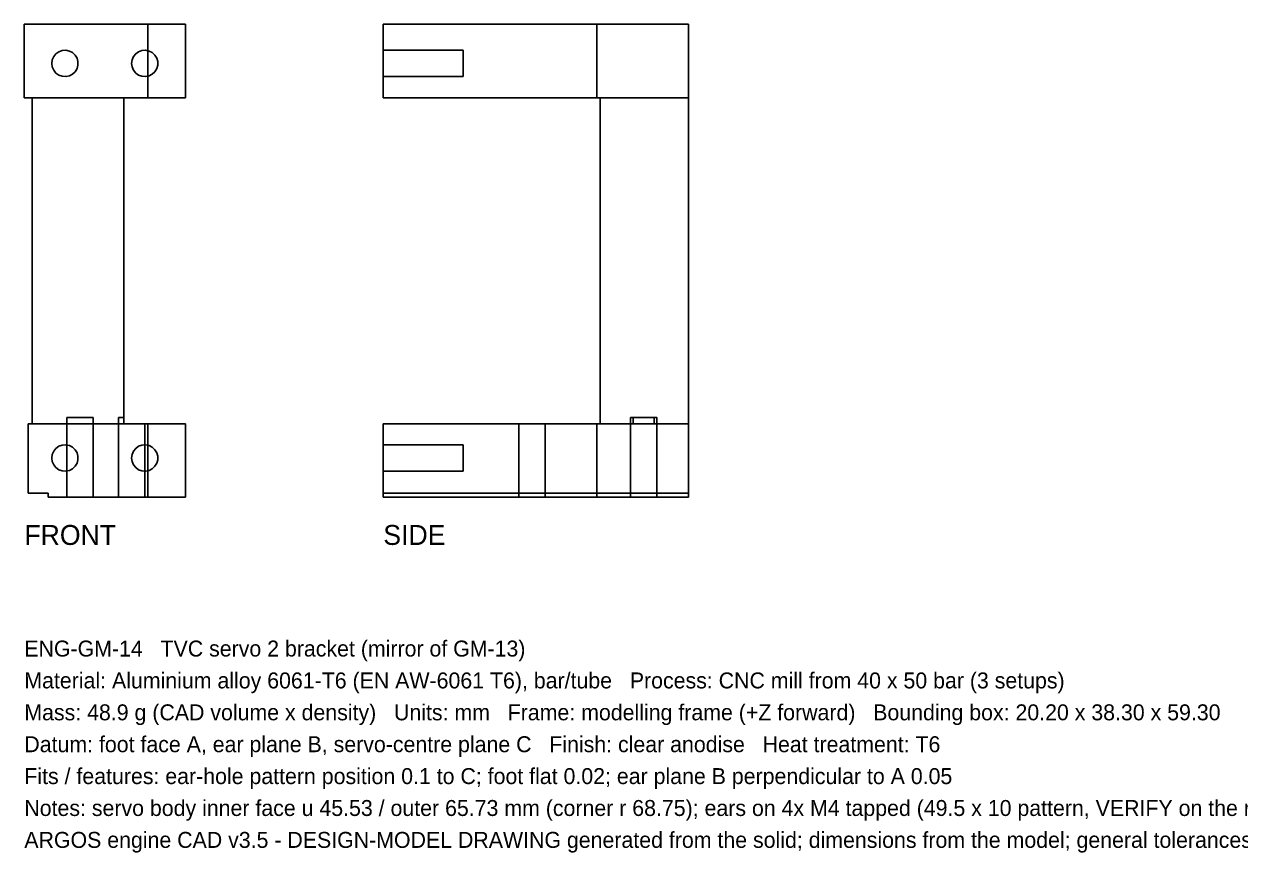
# Model space of a CAD drawing. Header units: millimetres. Extents: x 0 to 263, y -45 to 156.
# Drawn here: x 0 to 152.6, y -44.6 to 59.3 of the extents above; entities that cross this region are included whole.
import ezdxf

# ---------------------------------------------------------------- set-up
doc = ezdxf.new("R2010")
doc.units = ezdxf.units.MM
for name, color, linetype in [('FRONT_HIDDEN', 8, 'CONTINUOUS'), ('FRONT_VISIBLE', 7, 'Continuous'), ('SIDE_HIDDEN', 8, 'CONTINUOUS'), ('SIDE_VISIBLE', 7, 'Continuous')]:
    doc.layers.add(name, color=color, linetype=linetype)

msp = doc.modelspace()

# ---------------------------------------------------------------- linework, layer by layer
at = {"layer": 'FRONT_HIDDEN'}
for points in [[(0, 50.1), (0, 59.3)], [(15.5, 59.3), (0, 59.3)], [(20.2, 59.3), (20, 59.3), (19.79, 59.3), (19.59, 59.3), (19.38, 59.3), (19.18, 59.3), (18.97, 59.3), (18.77, 59.3), (18.57, 59.3), (18.36, 59.3), (18.16, 59.3), (17.95, 59.3), (17.75, 59.3), (17.54, 59.3), (17.34, 59.3), (17.14, 59.3), (16.93, 59.3), (16.73, 59.3), (16.52, 59.3), (16.32, 59.3), (16.11, 59.3), (15.91, 59.3), (15.7, 59.3), (15.5, 59.3)], [(15.5, 50.1), (15.5, 59.3)], [(20.2, 50.1), (20.2, 59.3)], [(3.45, 54.4), (3.51, 54.85), (3.69, 55.26), (3.97, 55.61), (4.34, 55.87), (4.76, 56.02), (5.21, 56.05), (5.65, 55.95), (6.05, 55.75), (6.38, 55.44), (6.61, 55.06), (6.73, 54.62), (6.73, 54.18), (6.61, 53.74), (6.38, 53.36), (6.05, 53.05), (5.65, 52.85), (5.21, 52.75), (4.76, 52.78), (4.34, 52.93), (3.97, 53.19), (3.69, 53.54), (3.51, 53.95), (3.45, 54.4)], [(13.45, 54.4), (13.51, 54.85), (13.69, 55.26), (13.97, 55.61), (14.34, 55.87), (14.76, 56.02), (15.21, 56.05), (15.65, 55.95), (16.05, 55.75), (16.38, 55.44), (16.61, 55.06), (16.73, 54.62), (16.73, 54.18), (16.61, 53.74), (16.38, 53.36), (16.05, 53.05), (15.65, 52.85), (15.21, 52.75), (14.76, 52.78), (14.34, 52.93), (13.97, 53.19), (13.69, 53.54), (13.51, 53.95), (13.45, 54.4)], [(0, 50.1), (0.97, 50.1)], [(0.97, 9.2), (0.97, 50.1)], [(12.47, 50.1), (0.97, 50.1)], [(12.47, 9.2), (12.47, 50.1)], [(12.47, 50.1), (15.5, 50.1)], [(20.2, 50.1), (20, 50.1), (19.79, 50.1), (19.59, 50.1), (19.38, 50.1), (19.18, 50.1), (18.97, 50.1), (18.77, 50.1), (18.57, 50.1), (18.36, 50.1), (18.16, 50.1), (17.95, 50.1), (17.75, 50.1), (17.54, 50.1), (17.34, 50.1), (17.14, 50.1), (16.93, 50.1), (16.73, 50.1), (16.52, 50.1), (16.32, 50.1), (16.11, 50.1), (15.91, 50.1), (15.7, 50.1), (15.5, 50.1)], [(0.47, 9.2), (0.97, 9.2)], [(0.47, 0.5), (0.47, 9.2)], [(12.47, 9.2), (0.97, 9.2)], [(6.65, 10), (6.59, 10), (6.53, 10), (6.47, 10), (6.41, 10), (6.36, 10), (6.3, 10), (6.24, 10), (6.18, 10), (6.13, 10), (6.07, 10), (6.01, 10), (5.95, 10), (5.9, 10), (5.84, 10), (5.78, 10), (5.72, 10), (5.67, 10), (5.61, 10), (5.55, 10), (5.49, 10), (5.43, 10), (5.38, 10), (5.32, 10)], [(5.32, 10), (5.46, 10), (5.61, 10), (5.75, 10), (5.89, 10), (6.04, 10), (6.18, 10), (6.32, 10), (6.47, 10), (6.61, 10), (6.75, 10), (6.9, 10), (7.04, 10), (7.18, 10), (7.33, 10), (7.47, 10), (7.61, 10), (7.76, 10), (7.9, 10), (8.05, 10), (8.19, 10), (8.33, 10), (8.48, 10), (8.62, 10)], [(5.32, 0), (5.32, 10)], [(6.65, 9.2), (6.59, 9.2), (6.53, 9.2), (6.47, 9.2), (6.41, 9.2), (6.36, 9.2), (6.3, 9.2), (6.24, 9.2), (6.18, 9.2), (6.13, 9.2), (6.07, 9.2), (6.01, 9.2), (5.95, 9.2), (5.9, 9.2), (5.84, 9.2), (5.78, 9.2), (5.72, 9.2), (5.67, 9.2), (5.61, 9.2), (5.55, 9.2), (5.49, 9.2), (5.43, 9.2), (5.38, 9.2), (5.32, 9.2)], [(5.32, 9.2), (5.46, 9.2), (5.61, 9.2), (5.75, 9.2), (5.89, 9.2), (6.04, 9.2), (6.18, 9.2), (6.32, 9.2), (6.47, 9.2), (6.61, 9.2), (6.75, 9.2), (6.9, 9.2), (7.04, 9.2), (7.18, 9.2), (7.33, 9.2), (7.47, 9.2), (7.61, 9.2), (7.76, 9.2), (7.9, 9.2), (8.05, 9.2), (8.19, 9.2), (8.33, 9.2), (8.48, 9.2), (8.62, 9.2)], [(5.32, 0), (5.32, 9.2)], [(8.62, 10), (8.53, 10), (8.45, 10), (8.36, 10), (8.28, 10), (8.19, 10), (8.1, 10), (8.02, 10), (7.93, 10), (7.85, 10), (7.76, 10), (7.68, 10), (7.59, 10), (7.5, 10), (7.42, 10), (7.33, 10), (7.25, 10), (7.16, 10), (7.07, 10), (6.99, 10), (6.9, 10), (6.82, 10), (6.73, 10), (6.65, 10)], [(8.62, 9.2), (8.53, 9.2), (8.45, 9.2), (8.36, 9.2), (8.28, 9.2), (8.19, 9.2), (8.1, 9.2), (8.02, 9.2), (7.93, 9.2), (7.85, 9.2), (7.76, 9.2), (7.68, 9.2), (7.59, 9.2), (7.5, 9.2), (7.42, 9.2), (7.33, 9.2), (7.25, 9.2), (7.16, 9.2), (7.07, 9.2), (6.99, 9.2), (6.9, 9.2), (6.82, 9.2), (6.73, 9.2), (6.65, 9.2)], [(8.62, 0), (8.62, 10)], [(8.62, 0), (8.62, 9.2)], [(12.47, 10), (12.44, 10), (12.41, 10), (12.38, 10), (12.36, 10), (12.33, 10), (12.3, 10), (12.27, 10), (12.24, 10), (12.21, 10), (12.19, 10), (12.16, 10), (12.13, 10), (12.1, 10), (12.07, 10), (12.05, 10), (12.02, 10), (11.99, 10), (11.96, 10), (11.93, 10), (11.9, 10), (11.88, 10), (11.85, 10), (11.82, 10)], [(11.82, 10), (11.85, 10), (11.88, 10), (11.9, 10), (11.93, 10), (11.96, 10), (11.99, 10), (12.02, 10), (12.05, 10), (12.07, 10), (12.1, 10), (12.13, 10), (12.16, 10), (12.19, 10), (12.21, 10), (12.24, 10), (12.27, 10), (12.3, 10), (12.33, 10), (12.36, 10), (12.38, 10), (12.41, 10), (12.44, 10), (12.47, 10)], [(11.82, 0), (11.82, 10)], [(13.15, 9.2), (13.09, 9.2), (13.03, 9.2), (12.97, 9.2), (12.91, 9.2), (12.86, 9.2), (12.8, 9.2), (12.74, 9.2), (12.68, 9.2), (12.63, 9.2), (12.57, 9.2), (12.51, 9.2), (12.45, 9.2), (12.4, 9.2), (12.34, 9.2), (12.28, 9.2), (12.22, 9.2), (12.17, 9.2), (12.11, 9.2), (12.05, 9.2), (11.99, 9.2), (11.93, 9.2), (11.88, 9.2), (11.82, 9.2)], [(11.82, 9.2), (11.96, 9.2), (12.11, 9.2), (12.25, 9.2), (12.39, 9.2), (12.54, 9.2), (12.68, 9.2), (12.82, 9.2), (12.97, 9.2), (13.11, 9.2), (13.25, 9.2), (13.4, 9.2), (13.54, 9.2), (13.68, 9.2), (13.83, 9.2), (13.97, 9.2), (14.11, 9.2), (14.26, 9.2), (14.4, 9.2), (14.55, 9.2), (14.69, 9.2), (14.83, 9.2), (14.98, 9.2), (15.12, 9.2)], [(11.82, 0), (11.82, 9.2)], [(12.47, 9.2), (12.47, 10)], [(12.47, 9.2), (12.47, 10)], [(12.47, 9.2), (15.5, 9.2)], [(12.47, 9.2), (12.58, 9.2), (12.7, 9.2), (12.81, 9.2), (12.93, 9.2), (13.05, 9.2), (13.16, 9.2), (13.28, 9.2), (13.39, 9.2), (13.51, 9.2), (13.62, 9.2), (13.74, 9.2), (13.85, 9.2), (13.97, 9.2), (14.08, 9.2), (14.2, 9.2), (14.31, 9.2), (14.43, 9.2), (14.54, 9.2), (14.66, 9.2), (14.77, 9.2), (14.89, 9.2), (15, 9.2), (15.12, 9.2)], [(13.15, 9.2), (13.12, 9.2), (13.09, 9.2), (13.06, 9.2), (13.03, 9.2), (13, 9.2), (12.97, 9.2), (12.94, 9.2), (12.91, 9.2), (12.88, 9.2), (12.85, 9.2), (12.82, 9.2), (12.79, 9.2), (12.76, 9.2), (12.73, 9.2), (12.7, 9.2), (12.67, 9.2), (12.65, 9.2), (12.62, 9.2), (12.59, 9.2), (12.56, 9.2), (12.53, 9.2), (12.5, 9.2), (12.47, 9.2)], [(15.12, 9.2), (15.03, 9.2), (14.95, 9.2), (14.86, 9.2), (14.78, 9.2), (14.69, 9.2), (14.6, 9.2), (14.52, 9.2), (14.43, 9.2), (14.35, 9.2), (14.26, 9.2), (14.18, 9.2), (14.09, 9.2), (14, 9.2), (13.92, 9.2), (13.83, 9.2), (13.75, 9.2), (13.66, 9.2), (13.57, 9.2), (13.49, 9.2), (13.4, 9.2), (13.32, 9.2), (13.23, 9.2), (13.15, 9.2)], [(15.12, 9.2), (15.03, 9.2), (14.95, 9.2), (14.86, 9.2), (14.78, 9.2), (14.69, 9.2), (14.6, 9.2), (14.52, 9.2), (14.43, 9.2), (14.35, 9.2), (14.26, 9.2), (14.18, 9.2), (14.09, 9.2), (14, 9.2), (13.92, 9.2), (13.83, 9.2), (13.75, 9.2), (13.66, 9.2), (13.57, 9.2), (13.49, 9.2), (13.4, 9.2), (13.32, 9.2), (13.23, 9.2), (13.15, 9.2)], [(15.12, 0), (15.12, 9.2)], [(15.12, 0), (15.12, 9.2)], [(15.5, 0), (15.5, 9.2)], [(20.2, 9.2), (20, 9.2), (19.79, 9.2), (19.59, 9.2), (19.38, 9.2), (19.18, 9.2), (18.97, 9.2), (18.77, 9.2), (18.57, 9.2), (18.36, 9.2), (18.16, 9.2), (17.95, 9.2), (17.75, 9.2), (17.54, 9.2), (17.34, 9.2), (17.14, 9.2), (16.93, 9.2), (16.73, 9.2), (16.52, 9.2), (16.32, 9.2), (16.11, 9.2), (15.91, 9.2), (15.7, 9.2), (15.5, 9.2)], [(20.2, 0), (20.2, 9.2)], [(3.45, 4.9), (3.51, 5.35), (3.69, 5.76), (3.97, 6.11), (4.34, 6.37), (4.76, 6.52), (5.21, 6.55), (5.65, 6.45), (6.05, 6.25), (6.38, 5.94), (6.61, 5.56), (6.73, 5.12), (6.73, 4.68), (6.61, 4.24), (6.38, 3.86), (6.05, 3.55), (5.65, 3.35), (5.21, 3.25), (4.76, 3.28), (4.34, 3.43), (3.97, 3.69), (3.69, 4.04), (3.51, 4.45), (3.45, 4.9)], [(13.45, 4.9), (13.51, 5.35), (13.69, 5.76), (13.97, 6.11), (14.34, 6.37), (14.76, 6.52), (15.21, 6.55), (15.65, 6.45), (16.05, 6.25), (16.38, 5.94), (16.61, 5.56), (16.73, 5.12), (16.73, 4.68), (16.61, 4.24), (16.38, 3.86), (16.05, 3.55), (15.65, 3.35), (15.21, 3.25), (14.76, 3.28), (14.34, 3.43), (13.97, 3.69), (13.69, 4.04), (13.51, 4.45), (13.45, 4.9)], [(0.47, 0.5), (2.97, 0.5)], [(2.97, 0.5), (2.97, 0)], [(15.5, 0), (2.97, 0)], [(6.65, 0), (6.59, 0), (6.53, 0), (6.47, 0), (6.41, 0), (6.36, 0), (6.3, 0), (6.24, 0), (6.18, 0), (6.13, 0), (6.07, 0), (6.01, 0), (5.95, 0), (5.9, 0), (5.84, 0), (5.78, 0), (5.72, 0), (5.67, 0), (5.61, 0), (5.55, 0), (5.49, 0), (5.43, 0), (5.38, 0), (5.32, 0)], [(5.32, 0), (5.46, 0), (5.61, 0), (5.75, 0), (5.89, 0), (6.04, 0), (6.18, 0), (6.32, 0), (6.47, 0), (6.61, 0), (6.75, 0), (6.9, 0), (7.04, 0), (7.18, 0), (7.33, 0), (7.47, 0), (7.61, 0), (7.76, 0), (7.9, 0), (8.05, 0), (8.19, 0), (8.33, 0), (8.48, 0), (8.62, 0)], [(6.65, 0), (6.59, 0), (6.53, 0), (6.47, 0), (6.41, 0), (6.36, 0), (6.3, 0), (6.24, 0), (6.18, 0), (6.13, 0), (6.07, 0), (6.01, 0), (5.95, 0), (5.9, 0), (5.84, 0), (5.78, 0), (5.72, 0), (5.67, 0), (5.61, 0), (5.55, 0), (5.49, 0), (5.43, 0), (5.38, 0), (5.32, 0)], [(5.32, 0), (5.46, 0), (5.61, 0), (5.75, 0), (5.89, 0), (6.04, 0), (6.18, 0), (6.32, 0), (6.47, 0), (6.61, 0), (6.75, 0), (6.9, 0), (7.04, 0), (7.18, 0), (7.33, 0), (7.47, 0), (7.61, 0), (7.76, 0), (7.9, 0), (8.05, 0), (8.19, 0), (8.33, 0), (8.48, 0), (8.62, 0)], [(8.62, 0), (8.53, 0), (8.45, 0), (8.36, 0), (8.28, 0), (8.19, 0), (8.1, 0), (8.02, 0), (7.93, 0), (7.85, 0), (7.76, 0), (7.68, 0), (7.59, 0), (7.5, 0), (7.42, 0), (7.33, 0), (7.25, 0), (7.16, 0), (7.07, 0), (6.99, 0), (6.9, 0), (6.82, 0), (6.73, 0), (6.65, 0)], [(8.62, 0), (8.53, 0), (8.45, 0), (8.36, 0), (8.28, 0), (8.19, 0), (8.1, 0), (8.02, 0), (7.93, 0), (7.85, 0), (7.76, 0), (7.68, 0), (7.59, 0), (7.5, 0), (7.42, 0), (7.33, 0), (7.25, 0), (7.16, 0), (7.07, 0), (6.99, 0), (6.9, 0), (6.82, 0), (6.73, 0), (6.65, 0)], [(13.15, 0), (13.09, 0), (13.03, 0), (12.97, 0), (12.91, 0), (12.86, 0), (12.8, 0), (12.74, 0), (12.68, 0), (12.63, 0), (12.57, 0), (12.51, 0), (12.45, 0), (12.4, 0), (12.34, 0), (12.28, 0), (12.22, 0), (12.17, 0), (12.11, 0), (12.05, 0), (11.99, 0), (11.93, 0), (11.88, 0), (11.82, 0)], [(11.82, 0), (11.96, 0), (12.11, 0), (12.25, 0), (12.39, 0), (12.54, 0), (12.68, 0), (12.82, 0), (12.97, 0), (13.11, 0), (13.25, 0), (13.4, 0), (13.54, 0), (13.68, 0), (13.83, 0), (13.97, 0), (14.11, 0), (14.26, 0), (14.4, 0), (14.55, 0), (14.69, 0), (14.83, 0), (14.98, 0), (15.12, 0)], [(13.15, 0), (13.09, 0), (13.03, 0), (12.97, 0), (12.91, 0), (12.86, 0), (12.8, 0), (12.74, 0), (12.68, 0), (12.63, 0), (12.57, 0), (12.51, 0), (12.45, 0), (12.4, 0), (12.34, 0), (12.28, 0), (12.22, 0), (12.17, 0), (12.11, 0), (12.05, 0), (11.99, 0), (11.93, 0), (11.88, 0), (11.82, 0)], [(11.82, 0), (11.96, 0), (12.11, 0), (12.25, 0), (12.39, 0), (12.54, 0), (12.68, 0), (12.82, 0), (12.97, 0), (13.11, 0), (13.25, 0), (13.4, 0), (13.54, 0), (13.68, 0), (13.83, 0), (13.97, 0), (14.11, 0), (14.26, 0), (14.4, 0), (14.55, 0), (14.69, 0), (14.83, 0), (14.98, 0), (15.12, 0)], [(15.12, 0), (15.03, 0), (14.95, 0), (14.86, 0), (14.78, 0), (14.69, 0), (14.6, 0), (14.52, 0), (14.43, 0), (14.35, 0), (14.26, 0), (14.18, 0), (14.09, 0), (14, 0), (13.92, 0), (13.83, 0), (13.75, 0), (13.66, 0), (13.57, 0), (13.49, 0), (13.4, 0), (13.32, 0), (13.23, 0), (13.15, 0)], [(15.12, 0), (15.03, 0), (14.95, 0), (14.86, 0), (14.78, 0), (14.69, 0), (14.6, 0), (14.52, 0), (14.43, 0), (14.35, 0), (14.26, 0), (14.18, 0), (14.09, 0), (14, 0), (13.92, 0), (13.83, 0), (13.75, 0), (13.66, 0), (13.57, 0), (13.49, 0), (13.4, 0), (13.32, 0), (13.23, 0), (13.15, 0)], [(20.2, 0), (20, 0), (19.79, 0), (19.59, 0), (19.38, 0), (19.18, 0), (18.97, 0), (18.77, 0), (18.57, 0), (18.36, 0), (18.16, 0), (17.95, 0), (17.75, 0), (17.54, 0), (17.34, 0), (17.14, 0), (16.93, 0), (16.73, 0), (16.52, 0), (16.32, 0), (16.11, 0), (15.91, 0), (15.7, 0), (15.5, 0)]]:
    msp.add_lwpolyline(points, dxfattribs=at)
at = {"layer": 'FRONT_VISIBLE'}
for points in [[(0, 50.1), (0, 59.3)], [(0, 59.3), (20.2, 59.3)], [(20.2, 50.1), (20.2, 59.3)], [(3.45, 54.4), (3.51, 54.85), (3.69, 55.26), (3.97, 55.61), (4.34, 55.87), (4.76, 56.02), (5.21, 56.05), (5.65, 55.95), (6.05, 55.75), (6.38, 55.44), (6.61, 55.06), (6.73, 54.62), (6.73, 54.18), (6.61, 53.74), (6.38, 53.36), (6.05, 53.05), (5.65, 52.85), (5.21, 52.75), (4.76, 52.78), (4.34, 52.93), (3.97, 53.19), (3.69, 53.54), (3.51, 53.95), (3.45, 54.4)], [(13.45, 54.4), (13.51, 54.85), (13.69, 55.26), (13.97, 55.61), (14.34, 55.87), (14.76, 56.02), (15.21, 56.05), (15.65, 55.95), (16.05, 55.75), (16.38, 55.44), (16.61, 55.06), (16.73, 54.62), (16.73, 54.18), (16.61, 53.74), (16.38, 53.36), (16.05, 53.05), (15.65, 52.85), (15.21, 52.75), (14.76, 52.78), (14.34, 52.93), (13.97, 53.19), (13.69, 53.54), (13.51, 53.95), (13.45, 54.4)], [(0, 50.1), (20.2, 50.1)], [(0.97, 9.2), (0.97, 50.1)], [(12.47, 9.2), (12.47, 50.1)], [(0.47, 9.2), (20.2, 9.2)], [(0.47, 0.5), (0.47, 9.2)], [(20.2, 0), (20.2, 9.2)], [(3.45, 4.9), (3.51, 5.35), (3.69, 5.76), (3.97, 6.11), (4.34, 6.37), (4.76, 6.52), (5.21, 6.55), (5.65, 6.45), (6.05, 6.25), (6.38, 5.94), (6.61, 5.56), (6.73, 5.12), (6.73, 4.68), (6.61, 4.24), (6.38, 3.86), (6.05, 3.55), (5.65, 3.35), (5.21, 3.25), (4.76, 3.28), (4.34, 3.43), (3.97, 3.69), (3.69, 4.04), (3.51, 4.45), (3.45, 4.9)], [(13.45, 4.9), (13.51, 5.35), (13.69, 5.76), (13.97, 6.11), (14.34, 6.37), (14.76, 6.52), (15.21, 6.55), (15.65, 6.45), (16.05, 6.25), (16.38, 5.94), (16.61, 5.56), (16.73, 5.12), (16.73, 4.68), (16.61, 4.24), (16.38, 3.86), (16.05, 3.55), (15.65, 3.35), (15.21, 3.25), (14.76, 3.28), (14.34, 3.43), (13.97, 3.69), (13.69, 4.04), (13.51, 4.45), (13.45, 4.9)], [(0.47, 0.5), (2.97, 0.5)], [(2.97, 0.5), (2.97, 0)], [(2.97, 0), (20.2, 0)]]:
    msp.add_lwpolyline(points, dxfattribs=at)
at = {"layer": 'SIDE_HIDDEN'}
for points in [[(45.03, 50.1), (45.03, 59.3)], [(45.03, 59.3), (83.33, 59.3)], [(83.33, 50.1), (83.33, 59.3)], [(45.03, 54.4), (45.03, 54.47), (45.03, 54.54), (45.03, 54.62), (45.03, 54.69), (45.03, 54.76), (45.03, 54.83), (45.03, 54.9), (45.03, 54.97), (45.03, 55.05), (45.03, 55.12), (45.03, 55.19), (45.03, 55.26), (45.03, 55.33), (45.03, 55.4), (45.03, 55.48), (45.03, 55.55), (45.03, 55.62), (45.03, 55.69), (45.03, 55.76), (45.03, 55.83), (45.03, 55.91), (45.03, 55.98), (45.03, 56.05)], [(45.03, 56.05), (45.03, 55.91), (45.03, 55.76), (45.03, 55.62), (45.03, 55.48), (45.03, 55.33), (45.03, 55.19), (45.03, 55.05), (45.03, 54.9), (45.03, 54.76), (45.03, 54.62), (45.03, 54.47), (45.03, 54.33), (45.03, 54.18), (45.03, 54.04), (45.03, 53.9), (45.03, 53.75), (45.03, 53.61), (45.03, 53.47), (45.03, 53.32), (45.03, 53.18), (45.03, 53.04), (45.03, 52.89), (45.03, 52.75)], [(45.03, 54.4), (45.03, 54.47), (45.03, 54.54), (45.03, 54.62), (45.03, 54.69), (45.03, 54.76), (45.03, 54.83), (45.03, 54.9), (45.03, 54.97), (45.03, 55.05), (45.03, 55.12), (45.03, 55.19), (45.03, 55.26), (45.03, 55.33), (45.03, 55.4), (45.03, 55.48), (45.03, 55.55), (45.03, 55.62), (45.03, 55.69), (45.03, 55.76), (45.03, 55.83), (45.03, 55.91), (45.03, 55.98), (45.03, 56.05)], [(45.03, 56.05), (45.03, 55.91), (45.03, 55.76), (45.03, 55.62), (45.03, 55.48), (45.03, 55.33), (45.03, 55.19), (45.03, 55.05), (45.03, 54.9), (45.03, 54.76), (45.03, 54.62), (45.03, 54.47), (45.03, 54.33), (45.03, 54.18), (45.03, 54.04), (45.03, 53.9), (45.03, 53.75), (45.03, 53.61), (45.03, 53.47), (45.03, 53.32), (45.03, 53.18), (45.03, 53.04), (45.03, 52.89), (45.03, 52.75)], [(45.03, 56.05), (55.03, 56.05)], [(45.03, 56.05), (55.03, 56.05)], [(55.03, 54.4), (55.03, 54.47), (55.03, 54.54), (55.03, 54.62), (55.03, 54.69), (55.03, 54.76), (55.03, 54.83), (55.03, 54.9), (55.03, 54.97), (55.03, 55.05), (55.03, 55.12), (55.03, 55.19), (55.03, 55.26), (55.03, 55.33), (55.03, 55.4), (55.03, 55.48), (55.03, 55.55), (55.03, 55.62), (55.03, 55.69), (55.03, 55.76), (55.03, 55.83), (55.03, 55.91), (55.03, 55.98), (55.03, 56.05)], [(55.03, 56.05), (55.03, 55.91), (55.03, 55.76), (55.03, 55.62), (55.03, 55.48), (55.03, 55.33), (55.03, 55.19), (55.03, 55.05), (55.03, 54.9), (55.03, 54.76), (55.03, 54.62), (55.03, 54.47), (55.03, 54.33), (55.03, 54.18), (55.03, 54.04), (55.03, 53.9), (55.03, 53.75), (55.03, 53.61), (55.03, 53.47), (55.03, 53.32), (55.03, 53.18), (55.03, 53.04), (55.03, 52.89), (55.03, 52.75)], [(55.03, 54.4), (55.03, 54.47), (55.03, 54.54), (55.03, 54.62), (55.03, 54.69), (55.03, 54.76), (55.03, 54.83), (55.03, 54.9), (55.03, 54.97), (55.03, 55.05), (55.03, 55.12), (55.03, 55.19), (55.03, 55.26), (55.03, 55.33), (55.03, 55.4), (55.03, 55.48), (55.03, 55.55), (55.03, 55.62), (55.03, 55.69), (55.03, 55.76), (55.03, 55.83), (55.03, 55.91), (55.03, 55.98), (55.03, 56.05)], [(55.03, 56.05), (55.03, 55.91), (55.03, 55.76), (55.03, 55.62), (55.03, 55.48), (55.03, 55.33), (55.03, 55.19), (55.03, 55.05), (55.03, 54.9), (55.03, 54.76), (55.03, 54.62), (55.03, 54.47), (55.03, 54.33), (55.03, 54.18), (55.03, 54.04), (55.03, 53.9), (55.03, 53.75), (55.03, 53.61), (55.03, 53.47), (55.03, 53.32), (55.03, 53.18), (55.03, 53.04), (55.03, 52.89), (55.03, 52.75)], [(45.03, 52.75), (45.03, 52.82), (45.03, 52.89), (45.03, 52.97), (45.03, 53.04), (45.03, 53.11), (45.03, 53.18), (45.03, 53.25), (45.03, 53.32), (45.03, 53.4), (45.03, 53.47), (45.03, 53.54), (45.03, 53.61), (45.03, 53.68), (45.03, 53.75), (45.03, 53.83), (45.03, 53.9), (45.03, 53.97), (45.03, 54.04), (45.03, 54.11), (45.03, 54.18), (45.03, 54.26), (45.03, 54.33), (45.03, 54.4)], [(45.03, 52.75), (45.03, 52.82), (45.03, 52.89), (45.03, 52.97), (45.03, 53.04), (45.03, 53.11), (45.03, 53.18), (45.03, 53.25), (45.03, 53.32), (45.03, 53.4), (45.03, 53.47), (45.03, 53.54), (45.03, 53.61), (45.03, 53.68), (45.03, 53.75), (45.03, 53.83), (45.03, 53.9), (45.03, 53.97), (45.03, 54.04), (45.03, 54.11), (45.03, 54.18), (45.03, 54.26), (45.03, 54.33), (45.03, 54.4)], [(55.03, 52.75), (55.03, 52.82), (55.03, 52.89), (55.03, 52.97), (55.03, 53.04), (55.03, 53.11), (55.03, 53.18), (55.03, 53.25), (55.03, 53.32), (55.03, 53.4), (55.03, 53.47), (55.03, 53.54), (55.03, 53.61), (55.03, 53.68), (55.03, 53.75), (55.03, 53.83), (55.03, 53.9), (55.03, 53.97), (55.03, 54.04), (55.03, 54.11), (55.03, 54.18), (55.03, 54.26), (55.03, 54.33), (55.03, 54.4)], [(55.03, 52.75), (55.03, 52.82), (55.03, 52.89), (55.03, 52.97), (55.03, 53.04), (55.03, 53.11), (55.03, 53.18), (55.03, 53.25), (55.03, 53.32), (55.03, 53.4), (55.03, 53.47), (55.03, 53.54), (55.03, 53.61), (55.03, 53.68), (55.03, 53.75), (55.03, 53.83), (55.03, 53.9), (55.03, 53.97), (55.03, 54.04), (55.03, 54.11), (55.03, 54.18), (55.03, 54.26), (55.03, 54.33), (55.03, 54.4)], [(45.03, 52.75), (55.03, 52.75)], [(45.03, 52.75), (55.03, 52.75)], [(45.03, 50.1), (83.33, 50.1)], [(72.23, 50.1), (83.33, 50.1)], [(72.23, 50.1), (83.33, 50.1)], [(72.23, 9.2), (72.23, 50.1)], [(83.33, 9.2), (83.33, 50.1)], [(45.03, 9.2), (83.33, 9.2)], [(45.03, 0.5), (45.03, 9.2)], [(65.29, 9.2), (65.15, 9.2), (65.01, 9.2), (64.87, 9.2), (64.72, 9.2), (64.58, 9.2), (64.44, 9.2), (64.3, 9.2), (64.16, 9.2), (64.01, 9.2), (63.87, 9.2), (63.73, 9.2), (63.59, 9.2), (63.45, 9.2), (63.3, 9.2), (63.16, 9.2), (63.02, 9.2), (62.88, 9.2), (62.74, 9.2), (62.59, 9.2), (62.45, 9.2), (62.31, 9.2), (62.17, 9.2), (62.03, 9.2)], [(62.03, 9.2), (62.17, 9.2), (62.31, 9.2), (62.46, 9.2), (62.6, 9.2), (62.74, 9.2), (62.89, 9.2), (63.03, 9.2), (63.17, 9.2), (63.32, 9.2), (63.46, 9.2), (63.6, 9.2), (63.75, 9.2), (63.89, 9.2), (64.03, 9.2), (64.18, 9.2), (64.32, 9.2), (64.46, 9.2), (64.61, 9.2), (64.75, 9.2), (64.89, 9.2), (65.04, 9.2), (65.18, 9.2), (65.33, 9.2)], [(65.29, 9.2), (65.15, 9.2), (65.01, 9.2), (64.87, 9.2), (64.72, 9.2), (64.58, 9.2), (64.44, 9.2), (64.3, 9.2), (64.16, 9.2), (64.01, 9.2), (63.87, 9.2), (63.73, 9.2), (63.59, 9.2), (63.45, 9.2), (63.3, 9.2), (63.16, 9.2), (63.02, 9.2), (62.88, 9.2), (62.74, 9.2), (62.59, 9.2), (62.45, 9.2), (62.31, 9.2), (62.17, 9.2), (62.03, 9.2)], [(62.03, 9.2), (62.17, 9.2), (62.31, 9.2), (62.46, 9.2), (62.6, 9.2), (62.74, 9.2), (62.89, 9.2), (63.03, 9.2), (63.17, 9.2), (63.32, 9.2), (63.46, 9.2), (63.6, 9.2), (63.75, 9.2), (63.89, 9.2), (64.03, 9.2), (64.18, 9.2), (64.32, 9.2), (64.46, 9.2), (64.61, 9.2), (64.75, 9.2), (64.89, 9.2), (65.04, 9.2), (65.18, 9.2), (65.33, 9.2)], [(62.03, 0), (62.03, 9.2)], [(62.03, 0), (62.03, 9.2)], [(65.33, 9.2), (65.32, 9.2), (65.32, 9.2), (65.32, 9.2), (65.32, 9.2), (65.32, 9.2), (65.32, 9.2), (65.32, 9.2), (65.31, 9.2), (65.31, 9.2), (65.31, 9.2), (65.31, 9.2), (65.31, 9.2), (65.31, 9.2), (65.31, 9.2), (65.3, 9.2), (65.3, 9.2), (65.3, 9.2), (65.3, 9.2), (65.3, 9.2), (65.3, 9.2), (65.3, 9.2), (65.29, 9.2), (65.29, 9.2)], [(65.33, 9.2), (65.32, 9.2), (65.32, 9.2), (65.32, 9.2), (65.32, 9.2), (65.32, 9.2), (65.32, 9.2), (65.32, 9.2), (65.31, 9.2), (65.31, 9.2), (65.31, 9.2), (65.31, 9.2), (65.31, 9.2), (65.31, 9.2), (65.31, 9.2), (65.3, 9.2), (65.3, 9.2), (65.3, 9.2), (65.3, 9.2), (65.3, 9.2), (65.3, 9.2), (65.3, 9.2), (65.29, 9.2), (65.29, 9.2)], [(65.33, 0), (65.33, 9.2)], [(65.33, 0), (65.33, 9.2)], [(72.23, 9.2), (83.33, 9.2)], [(72.23, 9.2), (76.36, 9.2)], [(79.29, 10), (79.15, 10), (79.01, 10), (78.87, 10), (78.72, 10), (78.58, 10), (78.44, 10), (78.3, 10), (78.16, 10), (78.01, 10), (77.87, 10), (77.73, 10), (77.59, 10), (77.45, 10), (77.3, 10), (77.16, 10), (77.02, 10), (76.88, 10), (76.74, 10), (76.59, 10), (76.45, 10), (76.31, 10), (76.17, 10), (76.03, 10)], [(76.03, 10), (76.17, 10), (76.31, 10), (76.46, 10), (76.6, 10), (76.74, 10), (76.89, 10), (77.03, 10), (77.17, 10), (77.32, 10), (77.46, 10), (77.6, 10), (77.75, 10), (77.89, 10), (78.03, 10), (78.18, 10), (78.32, 10), (78.46, 10), (78.61, 10), (78.75, 10), (78.89, 10), (79.04, 10), (79.18, 10), (79.33, 10)], [(76.03, 0), (76.03, 10)], [(76.36, 9.2), (76.35, 9.2), (76.33, 9.2), (76.32, 9.2), (76.3, 9.2), (76.29, 9.2), (76.27, 9.2), (76.26, 9.2), (76.25, 9.2), (76.23, 9.2), (76.22, 9.2), (76.2, 9.2), (76.19, 9.2), (76.17, 9.2), (76.16, 9.2), (76.14, 9.2), (76.13, 9.2), (76.11, 9.2), (76.1, 9.2), (76.08, 9.2), (76.07, 9.2), (76.05, 9.2), (76.04, 9.2), (76.03, 9.2)], [(76.03, 9.2), (76.17, 9.2), (76.31, 9.2), (76.46, 9.2), (76.6, 9.2), (76.74, 9.2), (76.89, 9.2), (77.03, 9.2), (77.17, 9.2), (77.32, 9.2), (77.46, 9.2), (77.6, 9.2), (77.75, 9.2), (77.89, 9.2), (78.03, 9.2), (78.18, 9.2), (78.32, 9.2), (78.46, 9.2), (78.61, 9.2), (78.75, 9.2), (78.89, 9.2), (79.04, 9.2), (79.18, 9.2), (79.33, 9.2)], [(76.03, 0), (76.03, 9.2)], [(78.99, 10), (78.87, 10), (78.76, 10), (78.65, 10), (78.53, 10), (78.42, 10), (78.3, 10), (78.19, 10), (78.07, 10), (77.96, 10), (77.85, 10), (77.73, 10), (77.62, 10), (77.5, 10), (77.39, 10), (77.28, 10), (77.16, 10), (77.05, 10), (76.93, 10), (76.82, 10), (76.7, 10), (76.59, 10), (76.48, 10), (76.36, 10)], [(79.29, 9.2), (79.28, 9.2), (79.27, 9.2), (79.25, 9.2), (79.24, 9.2), (79.23, 9.2), (79.21, 9.2), (79.2, 9.2), (79.19, 9.2), (79.17, 9.2), (79.16, 9.2), (79.15, 9.2), (79.13, 9.2), (79.12, 9.2), (79.11, 9.2), (79.09, 9.2), (79.08, 9.2), (79.07, 9.2), (79.05, 9.2), (79.04, 9.2), (79.03, 9.2), (79.01, 9.2), (79, 9.2), (78.99, 9.2)], [(78.99, 9.2), (83.33, 9.2)], [(79.33, 10), (79.32, 10), (79.32, 10), (79.32, 10), (79.32, 10), (79.32, 10), (79.32, 10), (79.32, 10), (79.31, 10), (79.31, 10), (79.31, 10), (79.31, 10), (79.31, 10), (79.31, 10), (79.31, 10), (79.3, 10), (79.3, 10), (79.3, 10), (79.3, 10), (79.3, 10), (79.3, 10), (79.3, 10), (79.29, 10), (79.29, 10)], [(79.33, 9.2), (79.32, 9.2), (79.32, 9.2), (79.32, 9.2), (79.32, 9.2), (79.32, 9.2), (79.32, 9.2), (79.32, 9.2), (79.31, 9.2), (79.31, 9.2), (79.31, 9.2), (79.31, 9.2), (79.31, 9.2), (79.31, 9.2), (79.31, 9.2), (79.3, 9.2), (79.3, 9.2), (79.3, 9.2), (79.3, 9.2), (79.3, 9.2), (79.3, 9.2), (79.3, 9.2), (79.29, 9.2), (79.29, 9.2)], [(79.33, 0), (79.33, 10)], [(79.33, 0), (79.33, 9.2)], [(83.33, 0.5), (83.33, 9.2)], [(45.03, 4.9), (45.03, 4.97), (45.03, 5.04), (45.03, 5.12), (45.03, 5.19), (45.03, 5.26), (45.03, 5.33), (45.03, 5.4), (45.03, 5.47), (45.03, 5.55), (45.03, 5.62), (45.03, 5.69), (45.03, 5.76), (45.03, 5.83), (45.03, 5.9), (45.03, 5.98), (45.03, 6.05), (45.03, 6.12), (45.03, 6.19), (45.03, 6.26), (45.03, 6.33), (45.03, 6.41), (45.03, 6.48), (45.03, 6.55)], [(45.03, 6.55), (45.03, 6.41), (45.03, 6.26), (45.03, 6.12), (45.03, 5.98), (45.03, 5.83), (45.03, 5.69), (45.03, 5.55), (45.03, 5.4), (45.03, 5.26), (45.03, 5.12), (45.03, 4.97), (45.03, 4.83), (45.03, 4.68), (45.03, 4.54), (45.03, 4.4), (45.03, 4.25), (45.03, 4.11), (45.03, 3.97), (45.03, 3.82), (45.03, 3.68), (45.03, 3.54), (45.03, 3.39), (45.03, 3.25)], [(45.03, 4.9), (45.03, 4.97), (45.03, 5.04), (45.03, 5.12), (45.03, 5.19), (45.03, 5.26), (45.03, 5.33), (45.03, 5.4), (45.03, 5.47), (45.03, 5.55), (45.03, 5.62), (45.03, 5.69), (45.03, 5.76), (45.03, 5.83), (45.03, 5.9), (45.03, 5.98), (45.03, 6.05), (45.03, 6.12), (45.03, 6.19), (45.03, 6.26), (45.03, 6.33), (45.03, 6.41), (45.03, 6.48), (45.03, 6.55)], [(45.03, 6.55), (45.03, 6.41), (45.03, 6.26), (45.03, 6.12), (45.03, 5.98), (45.03, 5.83), (45.03, 5.69), (45.03, 5.55), (45.03, 5.4), (45.03, 5.26), (45.03, 5.12), (45.03, 4.97), (45.03, 4.83), (45.03, 4.68), (45.03, 4.54), (45.03, 4.4), (45.03, 4.25), (45.03, 4.11), (45.03, 3.97), (45.03, 3.82), (45.03, 3.68), (45.03, 3.54), (45.03, 3.39), (45.03, 3.25)], [(45.03, 6.55), (55.03, 6.55)], [(45.03, 6.55), (55.03, 6.55)], [(55.03, 4.9), (55.03, 4.97), (55.03, 5.04), (55.03, 5.12), (55.03, 5.19), (55.03, 5.26), (55.03, 5.33), (55.03, 5.4), (55.03, 5.47), (55.03, 5.55), (55.03, 5.62), (55.03, 5.69), (55.03, 5.76), (55.03, 5.83), (55.03, 5.9), (55.03, 5.98), (55.03, 6.05), (55.03, 6.12), (55.03, 6.19), (55.03, 6.26), (55.03, 6.33), (55.03, 6.41), (55.03, 6.48), (55.03, 6.55)], [(55.03, 6.55), (55.03, 6.41), (55.03, 6.26), (55.03, 6.12), (55.03, 5.98), (55.03, 5.83), (55.03, 5.69), (55.03, 5.55), (55.03, 5.4), (55.03, 5.26), (55.03, 5.12), (55.03, 4.97), (55.03, 4.83), (55.03, 4.68), (55.03, 4.54), (55.03, 4.4), (55.03, 4.25), (55.03, 4.11), (55.03, 3.97), (55.03, 3.82), (55.03, 3.68), (55.03, 3.54), (55.03, 3.39), (55.03, 3.25)], [(55.03, 4.9), (55.03, 4.97), (55.03, 5.04), (55.03, 5.12), (55.03, 5.19), (55.03, 5.26), (55.03, 5.33), (55.03, 5.4), (55.03, 5.47), (55.03, 5.55), (55.03, 5.62), (55.03, 5.69), (55.03, 5.76), (55.03, 5.83), (55.03, 5.9), (55.03, 5.98), (55.03, 6.05), (55.03, 6.12), (55.03, 6.19), (55.03, 6.26), (55.03, 6.33), (55.03, 6.41), (55.03, 6.48), (55.03, 6.55)], [(55.03, 6.55), (55.03, 6.41), (55.03, 6.26), (55.03, 6.12), (55.03, 5.98), (55.03, 5.83), (55.03, 5.69), (55.03, 5.55), (55.03, 5.4), (55.03, 5.26), (55.03, 5.12), (55.03, 4.97), (55.03, 4.83), (55.03, 4.68), (55.03, 4.54), (55.03, 4.4), (55.03, 4.25), (55.03, 4.11), (55.03, 3.97), (55.03, 3.82), (55.03, 3.68), (55.03, 3.54), (55.03, 3.39), (55.03, 3.25)], [(45.03, 3.25), (45.03, 3.32), (45.03, 3.39), (45.03, 3.47), (45.03, 3.54), (45.03, 3.61), (45.03, 3.68), (45.03, 3.75), (45.03, 3.82), (45.03, 3.9), (45.03, 3.97), (45.03, 4.04), (45.03, 4.11), (45.03, 4.18), (45.03, 4.25), (45.03, 4.33), (45.03, 4.4), (45.03, 4.47), (45.03, 4.54), (45.03, 4.61), (45.03, 4.68), (45.03, 4.76), (45.03, 4.83), (45.03, 4.9)], [(45.03, 3.25), (45.03, 3.32), (45.03, 3.39), (45.03, 3.47), (45.03, 3.54), (45.03, 3.61), (45.03, 3.68), (45.03, 3.75), (45.03, 3.82), (45.03, 3.9), (45.03, 3.97), (45.03, 4.04), (45.03, 4.11), (45.03, 4.18), (45.03, 4.25), (45.03, 4.33), (45.03, 4.4), (45.03, 4.47), (45.03, 4.54), (45.03, 4.61), (45.03, 4.68), (45.03, 4.76), (45.03, 4.83), (45.03, 4.9)], [(55.03, 3.25), (55.03, 3.32), (55.03, 3.39), (55.03, 3.47), (55.03, 3.54), (55.03, 3.61), (55.03, 3.68), (55.03, 3.75), (55.03, 3.82), (55.03, 3.9), (55.03, 3.97), (55.03, 4.04), (55.03, 4.11), (55.03, 4.18), (55.03, 4.25), (55.03, 4.33), (55.03, 4.4), (55.03, 4.47), (55.03, 4.54), (55.03, 4.61), (55.03, 4.68), (55.03, 4.76), (55.03, 4.83), (55.03, 4.9)], [(55.03, 3.25), (55.03, 3.32), (55.03, 3.39), (55.03, 3.47), (55.03, 3.54), (55.03, 3.61), (55.03, 3.68), (55.03, 3.75), (55.03, 3.82), (55.03, 3.9), (55.03, 3.97), (55.03, 4.04), (55.03, 4.11), (55.03, 4.18), (55.03, 4.25), (55.03, 4.33), (55.03, 4.4), (55.03, 4.47), (55.03, 4.54), (55.03, 4.61), (55.03, 4.68), (55.03, 4.76), (55.03, 4.83), (55.03, 4.9)], [(45.03, 3.25), (55.03, 3.25)], [(45.03, 3.25), (55.03, 3.25)], [(83.33, 0.5), (45.03, 0.5)], [(45.03, 0.5), (83.33, 0.5)], [(45.03, 0.5), (45.03, 0)], [(45.03, 0), (83.33, 0)], [(65.29, 0), (65.15, 0), (65.01, 0), (64.87, 0), (64.72, 0), (64.58, 0), (64.44, 0), (64.3, 0), (64.16, 0), (64.01, 0), (63.87, 0), (63.73, 0), (63.59, 0), (63.45, 0), (63.3, 0), (63.16, 0), (63.02, 0), (62.88, 0), (62.74, 0), (62.59, 0), (62.45, 0), (62.31, 0), (62.17, 0), (62.03, 0)], [(62.03, 0), (62.17, 0), (62.31, 0), (62.46, 0), (62.6, 0), (62.74, 0), (62.89, 0), (63.03, 0), (63.17, 0), (63.32, 0), (63.46, 0), (63.6, 0), (63.75, 0), (63.89, 0), (64.03, 0), (64.18, 0), (64.32, 0), (64.46, 0), (64.61, 0), (64.75, 0), (64.89, 0), (65.04, 0), (65.18, 0), (65.33, 0)], [(65.29, 0), (65.15, 0), (65.01, 0), (64.87, 0), (64.72, 0), (64.58, 0), (64.44, 0), (64.3, 0), (64.16, 0), (64.01, 0), (63.87, 0), (63.73, 0), (63.59, 0), (63.45, 0), (63.3, 0), (63.16, 0), (63.02, 0), (62.88, 0), (62.74, 0), (62.59, 0), (62.45, 0), (62.31, 0), (62.17, 0), (62.03, 0)], [(62.03, 0), (62.17, 0), (62.31, 0), (62.46, 0), (62.6, 0), (62.74, 0), (62.89, 0), (63.03, 0), (63.17, 0), (63.32, 0), (63.46, 0), (63.6, 0), (63.75, 0), (63.89, 0), (64.03, 0), (64.18, 0), (64.32, 0), (64.46, 0), (64.61, 0), (64.75, 0), (64.89, 0), (65.04, 0), (65.18, 0), (65.33, 0)], [(65.33, 0), (65.32, 0), (65.32, 0), (65.32, 0), (65.32, 0), (65.32, 0), (65.32, 0), (65.32, 0), (65.31, 0), (65.31, 0), (65.31, 0), (65.31, 0), (65.31, 0), (65.31, 0), (65.31, 0), (65.3, 0), (65.3, 0), (65.3, 0), (65.3, 0), (65.3, 0), (65.3, 0), (65.3, 0), (65.29, 0), (65.29, 0)], [(65.33, 0), (65.32, 0), (65.32, 0), (65.32, 0), (65.32, 0), (65.32, 0), (65.32, 0), (65.32, 0), (65.31, 0), (65.31, 0), (65.31, 0), (65.31, 0), (65.31, 0), (65.31, 0), (65.31, 0), (65.3, 0), (65.3, 0), (65.3, 0), (65.3, 0), (65.3, 0), (65.3, 0), (65.3, 0), (65.29, 0), (65.29, 0)], [(79.29, 0), (79.15, 0), (79.01, 0), (78.87, 0), (78.72, 0), (78.58, 0), (78.44, 0), (78.3, 0), (78.16, 0), (78.01, 0), (77.87, 0), (77.73, 0), (77.59, 0), (77.45, 0), (77.3, 0), (77.16, 0), (77.02, 0), (76.88, 0), (76.74, 0), (76.59, 0), (76.45, 0), (76.31, 0), (76.17, 0), (76.03, 0)], [(76.03, 0), (76.17, 0), (76.31, 0), (76.46, 0), (76.6, 0), (76.74, 0), (76.89, 0), (77.03, 0), (77.17, 0), (77.32, 0), (77.46, 0), (77.6, 0), (77.75, 0), (77.89, 0), (78.03, 0), (78.18, 0), (78.32, 0), (78.46, 0), (78.61, 0), (78.75, 0), (78.89, 0), (79.04, 0), (79.18, 0), (79.33, 0)], [(79.29, 0), (79.15, 0), (79.01, 0), (78.87, 0), (78.72, 0), (78.58, 0), (78.44, 0), (78.3, 0), (78.16, 0), (78.01, 0), (77.87, 0), (77.73, 0), (77.59, 0), (77.45, 0), (77.3, 0), (77.16, 0), (77.02, 0), (76.88, 0), (76.74, 0), (76.59, 0), (76.45, 0), (76.31, 0), (76.17, 0), (76.03, 0)], [(76.03, 0), (76.17, 0), (76.31, 0), (76.46, 0), (76.6, 0), (76.74, 0), (76.89, 0), (77.03, 0), (77.17, 0), (77.32, 0), (77.46, 0), (77.6, 0), (77.75, 0), (77.89, 0), (78.03, 0), (78.18, 0), (78.32, 0), (78.46, 0), (78.61, 0), (78.75, 0), (78.89, 0), (79.04, 0), (79.18, 0), (79.33, 0)], [(79.33, 0), (79.32, 0), (79.32, 0), (79.32, 0), (79.32, 0), (79.32, 0), (79.32, 0), (79.32, 0), (79.31, 0), (79.31, 0), (79.31, 0), (79.31, 0), (79.31, 0), (79.31, 0), (79.31, 0), (79.3, 0), (79.3, 0), (79.3, 0), (79.3, 0), (79.3, 0), (79.3, 0), (79.3, 0), (79.29, 0), (79.29, 0)], [(79.33, 0), (79.32, 0), (79.32, 0), (79.32, 0), (79.32, 0), (79.32, 0), (79.32, 0), (79.32, 0), (79.31, 0), (79.31, 0), (79.31, 0), (79.31, 0), (79.31, 0), (79.31, 0), (79.31, 0), (79.3, 0), (79.3, 0), (79.3, 0), (79.3, 0), (79.3, 0), (79.3, 0), (79.3, 0), (79.29, 0), (79.29, 0)], [(83.33, 0.5), (83.33, 0)]]:
    msp.add_lwpolyline(points, dxfattribs=at)
at = {"layer": 'SIDE_VISIBLE'}
for points in [[(45.03, 50.1), (45.03, 59.3)], [(45.03, 59.3), (71.82, 59.3)], [(71.82, 59.3), (72.32, 59.3), (72.83, 59.3), (73.33, 59.3), (73.82, 59.3), (74.32, 59.3), (74.82, 59.3), (75.32, 59.3), (75.82, 59.3), (76.33, 59.3), (76.82, 59.3), (77.33, 59.3), (77.82, 59.3), (78.33, 59.3), (78.83, 59.3), (79.33, 59.3), (79.82, 59.3), (80.33, 59.3), (80.83, 59.3), (81.33, 59.3), (81.82, 59.3), (82.33, 59.3), (82.83, 59.3), (83.33, 59.3)], [(71.82, 50.1), (71.82, 59.3)], [(83.33, 50.1), (83.33, 59.3)], [(45.03, 50.1), (71.82, 50.1)], [(71.82, 50.1), (72.32, 50.1), (72.83, 50.1), (73.33, 50.1), (73.82, 50.1), (74.32, 50.1), (74.82, 50.1), (75.32, 50.1), (75.82, 50.1), (76.33, 50.1), (76.82, 50.1), (77.33, 50.1), (77.82, 50.1), (78.33, 50.1), (78.83, 50.1), (79.33, 50.1), (79.82, 50.1), (80.33, 50.1), (80.83, 50.1), (81.33, 50.1), (81.82, 50.1), (82.33, 50.1), (82.83, 50.1), (83.33, 50.1)], [(72.23, 9.2), (72.23, 50.1)], [(83.33, 9.2), (83.33, 50.1)], [(45.03, 9.2), (71.82, 9.2)], [(45.03, 0), (45.03, 9.2)], [(71.82, 9.2), (72.32, 9.2), (72.83, 9.2), (73.33, 9.2), (73.82, 9.2), (74.32, 9.2), (74.82, 9.2), (75.32, 9.2), (75.82, 9.2), (76.33, 9.2), (76.82, 9.2), (77.33, 9.2), (77.82, 9.2), (78.33, 9.2), (78.83, 9.2), (79.33, 9.2), (79.82, 9.2), (80.33, 9.2), (80.83, 9.2), (81.33, 9.2), (81.82, 9.2), (82.33, 9.2), (82.83, 9.2), (83.33, 9.2)], [(71.82, 0), (71.82, 9.2)], [(78.99, 10), (76.36, 10)], [(76.36, 9.2), (76.36, 10)], [(78.99, 9.2), (78.99, 10)], [(83.33, 0), (83.33, 9.2)], [(45.03, 0), (71.82, 0)], [(71.82, 0), (72.32, 0), (72.83, 0), (73.33, 0), (73.82, 0), (74.32, 0), (74.82, 0), (75.32, 0), (75.82, 0), (76.33, 0), (76.82, 0), (77.33, 0), (77.82, 0), (78.33, 0), (78.83, 0), (79.33, 0), (79.82, 0), (80.33, 0), (80.83, 0), (81.33, 0), (81.82, 0), (82.33, 0), (82.83, 0), (83.33, 0)]]:
    msp.add_lwpolyline(points, dxfattribs=at)

# ---------------------------------------------------------------- texts
for s, p in [('ENG-GM-14   TVC servo 2 bracket (mirror of GM-13)', (0, -20)), ('Material: Aluminium alloy 6061-T6 (EN AW-6061 T6), bar/tube   Process: CNC mill from 40 x 50 bar (3 setups)', (0, -24)), ('Mass: 48.9 g (CAD volume x density)   Units: mm   Frame: modelling frame (+Z forward)   Bounding box: 20.20 x 38.30 x 59.30', (0, -28)), ('Datum: foot face A, ear plane B, servo-centre plane C   Finish: clear anodise   Heat treatment: T6', (0, -32)), ('Fits / features: ear-hole pattern position 0.1 to C; foot flat 0.02; ear plane B perpendicular to A 0.05', (0, -36)), ('Notes: servo body inner face u 45.53 / outer 65.73 mm (corner r 68.75); ears on 4x M4 tapped (49.5 x 10 pattern, VERIFY on the received servo); back rail 11.1 x 11.5; 4x M4 from below into the lower ring; clipped to r 68.75', (0, -40)), ('ARGOS engine CAD v3.5 - DESIGN-MODEL DRAWING generated from the solid; dimensions from the model; general tolerances ISO 2768-m unless a fit is listed; NOT released for fabrication (Mechanical, 2026-10-13)', (0, -44))]:
    msp.add_text(s, height=2).set_placement(p)
at = {"layer": 'FRONT_VISIBLE'}
msp.add_text('FRONT', height=2.5, dxfattribs=at).set_placement((0, -6))
at = {"layer": 'SIDE_VISIBLE'}
msp.add_text('SIDE', height=2.5, dxfattribs=at).set_placement((45.03, -6))

doc.saveas('drawing.dxf')
